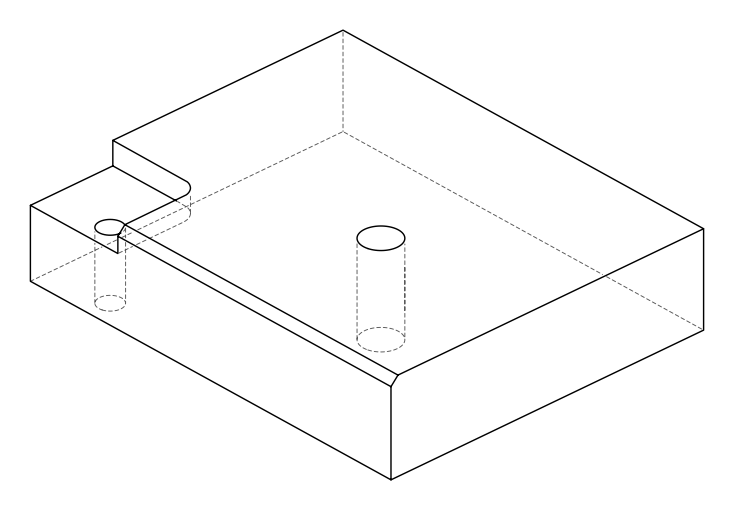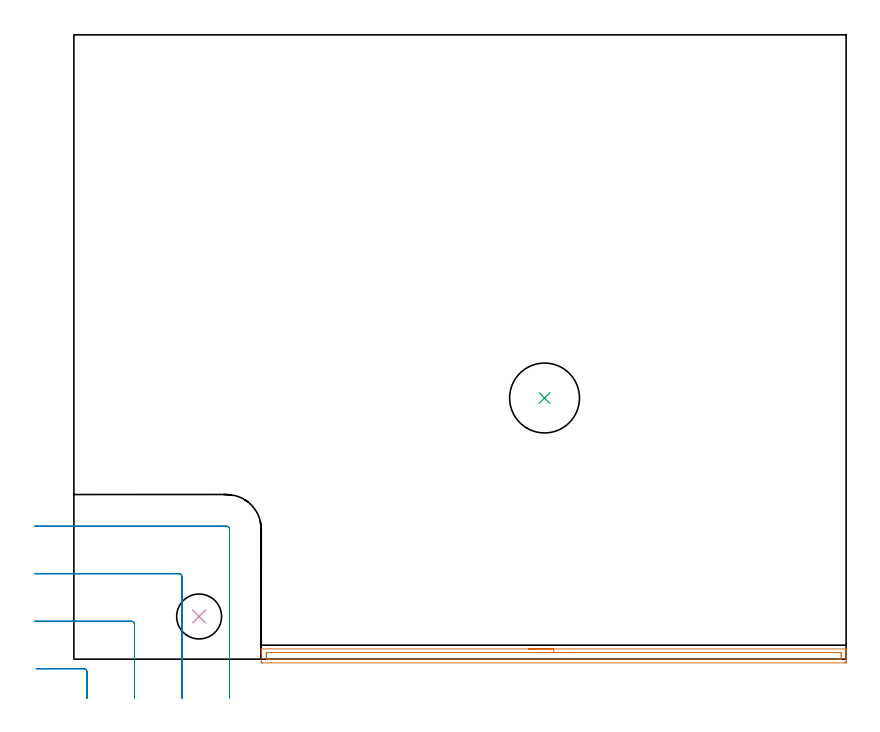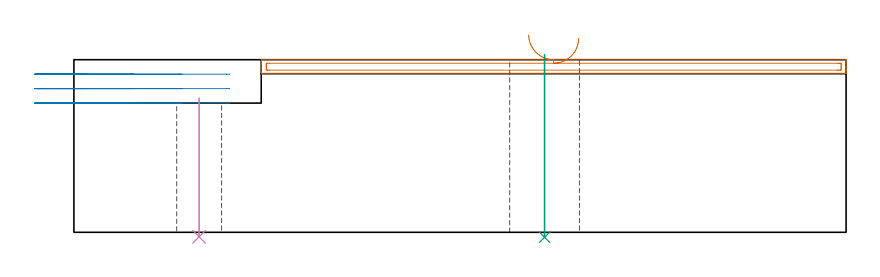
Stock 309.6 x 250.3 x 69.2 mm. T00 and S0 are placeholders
(PLAN: 4 operations, 3 tool changes, 6.9 min)
(1 AREA_MILL | FG_CHAMFER_SURFACE | UGT0205_001 | 3.95 min | 3734 mm3)
(2 MILL_CORNER_NOTCH_RECTANGULAR | CORNER_NOTCH_RECTANGULAR | UGT0201_109 | Follow Part, ap 6.35, ae 75% | 2.41 min | 85475 mm3)
(3 INDEXABLE_INSERT_DRILL_THROUGH_HOLE_FROM_SOLID | STEP1HOLE | NXT0302_027 | 0.29 min | 42579 mm3)
(4 INDEXABLE_INSERT_DRILL_THROUGH_HOLE_FROM_SOLID_1 | STEP1HOLE_1 | NXT0302_007 | 0.23 min | 13174 mm3)
(TOOL UGT0205_001 | Chamfer Mill 20 x 3 x 45 deg. | D20 FL50 Z2)
(TOOL UGT0201_109 | End Mill 25.4 mm | D25.4 FL25 Z2)
(TOOL NXT0302_027 | Index. Insert Drill 28mm [880-D2800L32-05] | D28 PA176 FL140 Z2)
(TOOL NXT0302_007 | Index. Insert Drill 18mm [880-D1800L25-05] | D18 PA176 FL90 Z2)
(OP 1 AREA_MILL)
G17 G21 G94 G90
T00 M6
G54
G17 G0 G90 X182.35 Y4.1 S1061 M3
G43 Z79.2 H0
G94 G1 X182.388 Z78.328 F250.
X182.502 Z77.463
X182.691 Z76.612
X182.953 Z75.78
X183.287 Z74.974
X183.69 Z74.2
X184.158 Z73.464
X184.69 Z72.772
X185.279 Z72.129
X185.922 Z71.539
X186.614 Z71.008
X187.35 Z70.54
X188.124 Z70.137
X188.93 Z69.803
X189.762 Z69.541
X190.614 Z69.352
X191.478 Z69.238
X192.35 Z69.2
X309.424
X309.59 Y4.097 Z69.188
X309.593 Y4.051 Z69.143
X309.6 Y3.647 Z68.747
Y3.337 Z68.436
Y2.635 Z67.73
Y1.395 Z66.491
Y0.855 Z65.949
Y0.234 Z65.33
Y-0.035 Z65.06
Y-0.656 Z64.44
X309.598 Y-0.926 Z64.171
X309.592 Y-1.491 Z63.605
X309.547 Y-1.494 Z63.603
X308.977 Y-1.5 Z63.6
X75.723
X75.153 Y-1.494 Z63.603
X75.108 Y-1.491 Z63.605
X75.1 Y-0.926 Z64.17
Y0.855 Z65.949
Y2.285 Z67.381
Y2.635 Z67.73
Y3.337 Z68.436
Y3.648 Z68.747
X75.107 Y4.051 Z69.143
X75.11 Y4.104 Z69.195
X75.272 Y4.1 Z69.2
X192.35
Y2.686 Z67.786
X306.296
X307.143 Y2.682 Z67.782
X307.19 Y2.679 Z67.779
X307.59 Y2.635 Z67.735
X307.597 Y2.23 Z67.33
X307.599 Y1.745 Z66.845
X307.6 Y1.337 Z66.437
X307.599 Y0.855 Z65.955
X307.597 Y0.449 Z65.549
X307.59 Y-0.035 Z65.065
X307.234 Y-0.079 Z65.021
X307.19 Y-0.082 Z65.018
X306.347 Y-0.086 Z65.014
X306.296
X78.404
X77.557 Y-0.082 Z65.018
X77.51 Y-0.079 Z65.021
X77.11 Y-0.035 Z65.065
X77.103 Y0.37 Z65.47
X77.101 Y0.855 Z65.955
X77.1 Y1.263 Z66.363
X77.101 Y1.745 Z66.845
X77.102 Y2.151 Z67.251
X77.11 Y2.635 Z67.735
X77.466 Y2.679 Z67.779
X77.51 Y2.682 Z67.782
X78.354 Y2.686 Z67.786
X78.404
X192.35
X193.222 Z67.824
X194.086 Z67.938
X194.938 Z68.126
X195.77 Z68.389
X196.576 Z68.723
X197.35 Z69.125
X198.086 Z69.594
X198.778 Z70.125
X199.421 Z70.715
X200.01 Z71.358
X200.542 Z72.05
X201.01 Z72.786
X201.413 Z73.559
X201.747 Z74.365
X202.009 Z75.197
X202.198 Z76.049
X202.312 Z76.914
X202.35 Z77.786
G0 Z79.2
M5
M2
(OP 2 MILL_CORNER_NOTCH_RECTANGULAR)
G17 G21 G94 G90
T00 M6
G54
G17 G0 G90 X5.25 Y-15.7 S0 M3
G43 Z79.2 H0
Z63.4
G94 G1 Y-12.7 F250.
Y-5.114 F500.
G3 X3.986 Y-3.85 R1.27
G1 X-12.102
X-15.102 F250.
G0 Z79.2
X24.3 Y-15.7
Z63.4
G1 Y-12.7
Y13.935 F500.
G3 X23.035 Y15.2 R1.27
G1 X-12.7
X-15.7 F250.
G0 Z79.2
X43.35 Y-15.7
Z63.4
G1 Y-12.7
Y32.985 F500.
G3 X42.085 Y34.25 R1.27
G1 X-12.7
X-15.7 F250.
G0 Z79.2
X62.4 Y-15.7
Z63.4
G1 Y-12.7
Y52.035 F500.
G3 X61.135 Y53.3 R1.27
G1 X-12.7
X-15.7 F250.
G0 Z79.2
X5.25 Y-15.7
Z57.6
G1 Y-12.7
Y-5.114 F500.
G3 X3.986 Y-3.85 R1.27
G1 X-12.102
X-15.102 F250.
G0 Z79.2
X24.3 Y-15.7
Z57.6
G1 Y-12.7
Y13.935 F500.
G3 X23.035 Y15.2 R1.27
G1 X-12.7
X-15.7 F250.
G0 Z79.2
X43.35 Y-15.7
Z57.6
G1 Y-12.7
Y32.985 F500.
G3 X42.085 Y34.25 R1.27
G1 X-12.7
X-15.7 F250.
G0 Z79.2
X62.4 Y-15.7
Z57.6
G1 Y-12.7
Y52.035 F500.
G3 X61.135 Y53.3 R1.27
G1 X-12.7
X-15.7 F250.
G0 Z79.2
X5.25 Y-15.7
Z51.8
G1 Y-12.7
Y-5.114 F500.
G3 X3.986 Y-3.85 R1.27
G1 X-12.102
X-15.102 F250.
G0 Z79.2
X24.3 Y-15.7
Z51.8
G1 Y-12.7
Y13.935 F500.
G3 X23.035 Y15.2 R1.27
G1 X-12.7
X-15.7 F250.
G0 Z79.2
X43.35 Y-15.7
Z51.8
G1 Y-12.7
Y32.985 F500.
G3 X42.085 Y34.25 R1.27
G1 X-12.7
X-15.7 F250.
G0 Z79.2
X62.4 Y-15.7
Z51.8
G1 Y-12.7
Y52.035 F500.
G3 X61.135 Y53.3 R1.27
G1 X-12.7
X-15.7 F250.
G0 Z79.2
M5
M2
(OP 3 INDEXABLE_INSERT_DRILL_THROUGH_HOLE_FROM_SOLID)
G17 G21 G94 G90
T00 M6
G54
G17 G0 G90 X188.7 Y104.7 S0 M3
G43 Z79.2 H1
G94 G81 G98 Z-1.989 F250. R71.2
G80
M5
M2
(OP 4 INDEXABLE_INSERT_DRILL_THROUGH_HOLE_FROM_SOLID_1)
G17 G21 G94 G90
T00 M6
G54
G17 G0 G90 X50.2 Y17.1 S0 M3
G43 Z79.2 H1
G94 G81 G98 Z-1.814 F250. R53.8
G80
M5
M2
